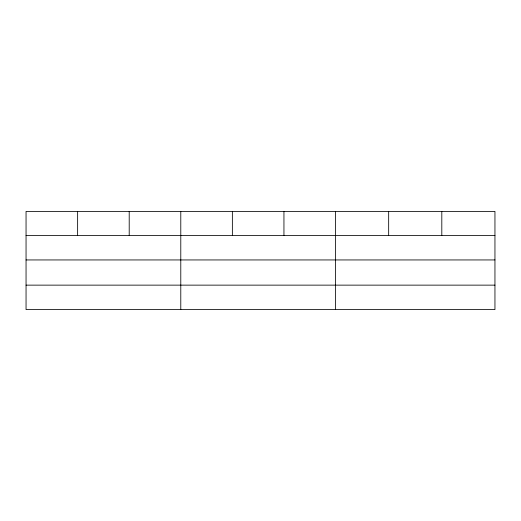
<?xml version="1.0" encoding="UTF-8"?>
<svg xmlns="http://www.w3.org/2000/svg" width="521" height="521" viewBox="0 0 521 521"><rect width="100%" height="100%" fill="white"/><g stroke="black" fill="none" stroke-linecap="round" stroke-linejoin="round"><path stroke-width="0.78" d="M494.95 259.946L494.95 211.415L26.05 211.415L26.05 309.585L494.95 309.585L494.95 259.946L26.05 259.946M26.05 235.492L494.95 235.492M26.05 285.137L494.95 285.137M441.808 211.415L441.808 235.492M388.666 211.415L388.666 235.492M335.524 211.415L335.524 309.585M283.945 211.415L283.945 235.492M232.366 211.415L232.366 235.492M180.787 211.415L180.787 309.585M129.208 211.415L129.208 235.492M77.629 211.415L77.629 235.492"/></g></svg>
